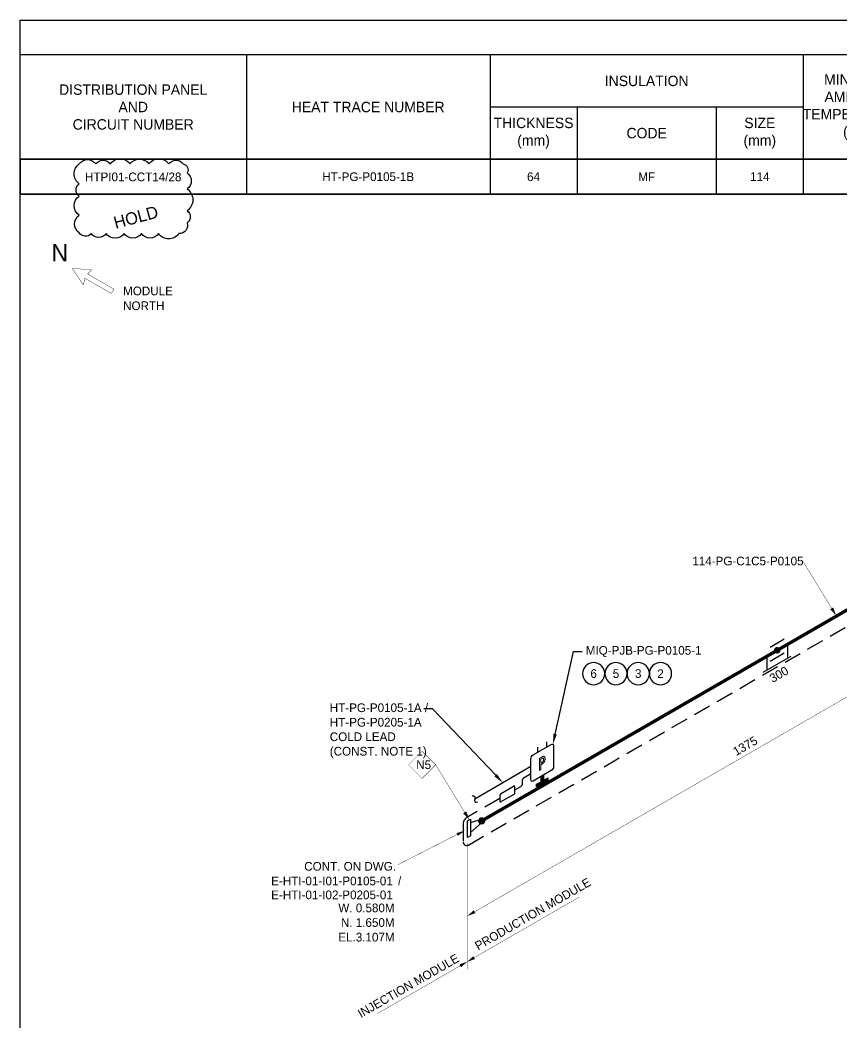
# Model space of a CAD drawing. Extents: x 0 to 847, y -42 to 494.
# Drawn here: x 0 to 236.1, y 206.3 to 494.3 of the extents above; entities that cross this region are included whole.
import ezdxf
from ezdxf import colors
from ezdxf.entities.mleader import LeaderData, LeaderLine
from ezdxf.enums import TextEntityAlignment as Align
from ezdxf.math import Vec2, Vec3

# ---------------------------------------------------------------- set-up
doc = ezdxf.new("R2010")
doc.units = 0
doc.header["$LTSCALE"] = 10
doc.header["$MEASUREMENT"] = 0
doc.linetypes.add('DASHED', pattern=[0.75, 0.5, -0.25])
doc.layers.get('Defpoints').update_dxf_attribs({"color": 9})
for name, color, linetype in [('DIMENSION', 2, 'Continuous'), ('HEAT_TRACE', 3, 'DASHED'), ('HOLD', 1, 'Continuous'), ('PIPE', 7, 'Continuous'), ('SYMBOL-3', 3, 'Continuous'), ('TABLE-1', 1, 'Continuous'), ('TABLE-7', 7, 'Continuous'), ('TEXT-2', 2, 'Continuous'), ('TEXT2', 40, 'Continuous'), ('TITLE', 7, 'Continuous'), ('WELDS', 7, 'Continuous'), ('Wipeout', 7, 'Continuous')]:
    doc.layers.add(name, color=color, linetype=linetype)
doc.styles.add('framdcn', font='', dxfattribs={"height": 2.4})
doc.styles.add('Scovan Elec', font='')
doc.styles.get("Standard").update_dxf_attribs({"font": ''})
doc.styles.get('framdcn').set_extended_font_data('Franklin Gothic Medium Cond')
doc.styles.get('Scovan Elec').set_extended_font_data('Franklin Gothic Medium Cond')
doc.styles.get('Standard').set_extended_font_data('Franklin Gothic Medium Cond')

# ---------------------------------------------------------------- blocks, each defined once
blk = doc.blocks.new('*T18')
at = {"layer": 'TABLE-7', "color": 0, "linetype": 'ByBlock', "lineweight": -2, "transparency": 16777216}
for p, q in [((0, 0), (843.77, 0)), ((0, 0), (0, -10)), ((65, 0), (65, -10)), ((135, 0), (135, -10)), ((160, 0), (160, -10)), ((200, 0), (200, -10)), ((225, 0), (225, -10)), ((255, 0), (255, -10)), ((285, 0), (285, -10)), ((315, 0), (315, -10)), ((345, 0), (345, -10)), ((435, 0), (435, -10)), ((465, 0), (465, -10)), ((495, 0), (495, -10)), ((515, 0), (515, -10)), ((545, 0), (545, -10)), ((575, 0), (575, -10)), ((605, 0), (605, -10)), ((635, 0), (635, -10)), ((665, 0), (665, -10)), ((700, 0), (700, -10)), ((730, 0), (730, -10)), ((770, 0), (770, -10)), ((808, 0), (808, -10)), ((843.77, 0), (843.77, -10)), ((0, -10), (843.77, -10))]:
    blk.add_line(p, q, dxfattribs=at)
blk = doc.blocks.new('NorthDatum')
at = {"style": 'Scovan Elec'}
blk.add_text('NORTH', height=2.5, dxfattribs=at).set_placement((0, -2.13), align=Align.MIDDLE_LEFT)
blk.add_attdef('NA_DATUM', text='', height=2.5, dxfattribs=at).set_placement((0, 2.13), align=Align.MIDDLE_LEFT)
blk = doc.blocks.new('block15')
at = {"layer": 'TEXT2'}
blk.add_hatch(color=256, dxfattribs=at).paths.add_polyline_path([(0, 0.001), (-1.9, -1.499), (-2.3, -0.699)])
at = {"layer": 'TEXT2', "linetype": 'ByBlock', "const_width": 0.1, "flags": 128}
blk.add_lwpolyline([(-19.2, -9.799), (0, 0)], dxfattribs=at)
blk = doc.blocks.new('block16')
at = {"layer": 'TEXT2', "style": 'framdcn'}
for s, p in [('W. 0.580M', (0, 0)), ('N. 1.650M', (0, -4.2)), ('EL.3.107M', (0, -8.4))]:
    blk.add_text(s, height=2.5, dxfattribs=at).set_placement(p, align=Align.RIGHT)
blk = doc.blocks.new('block52')
at = {"layer": 'PIPE', "linetype": 'ByBlock', "const_width": 0.95, "flags": 128}
for points in [[(-70.1, -40.5), (0, 0)], [(-155, -89.5), (-70.1, -40.5)]]:
    blk.add_lwpolyline(points, dxfattribs=at)
at = {"flags": 1}
for tag in ['Tag', 'UCI', 'Pipe Ref', 'Description', 'Key']:
    blk.add_attdef(tag, (0, 0), '', height=1, dxfattribs=at)
blk = doc.blocks.new('block53')
at = {"layer": 'PIPE', "linetype": 'ByBlock', "flags": 128}
for points in [[(4, 2.4), (0, 0)], [(4, -1.6), (0, -4)]]:
    blk.add_lwpolyline(points, dxfattribs=at)
at = {"flags": 1}
for tag in ['Tag', 'UCI', 'Pipe Ref', 'Description', 'Key']:
    blk.add_attdef(tag, (0, 0), '', height=1, dxfattribs=at)
blk = doc.blocks.new('block54')
at = {"layer": 'PIPE', "linetype": 'ByBlock', "flags": 128}
for points in [[(-1, 3.5), (-1, -0.5)], [(-8, -4.6), (0, 0)], [(-7, 0), (-7, -4)]]:
    blk.add_lwpolyline(points, dxfattribs=at)
at = {"flags": 1}
for tag in ['Tag', 'UCI', 'Pipe Ref', 'Description', 'Key']:
    blk.add_attdef(tag, (0, 0), '', height=1, dxfattribs=at)
blk = doc.blocks.new('block55')
at = {"layer": 'PIPE', "linetype": 'ByBlock', "flags": 128}
for points in [[(-0.9, 1.9), (0, 2.4)], [(-0.9, -2.9), (-0.9, 1.9)], [(0, 2.4), (0, 0)], [(3.2, 2.4), (0, 1.3)], [(0, -1.4), (3.2, 1.4)], [(0, 0), (0, -2.4)], [(3.2, 1.4), (3.2, 2.4)], [(0, -2.4), (-0.9, -2.9)]]:
    blk.add_lwpolyline(points, dxfattribs=at)
at = {"flags": 1}
for tag in ['Tag', 'UCI', 'Pipe Ref', 'Description', 'Key']:
    blk.add_attdef(tag, (0, 0), '', height=1, dxfattribs=at)
blk = doc.blocks.new('block79')
at = {"layer": 'WELDS'}
h = blk.add_hatch(color=256, dxfattribs=at)
edge = h.paths.add_edge_path(flags=0)
edge.add_arc((0, 0), 0.95, 0, 360)
at = {"flags": 1}
for tag in ['Tag', 'UCI', 'Pipe Ref', 'Description', 'Key']:
    blk.add_attdef(tag, (0, 0), '', height=1, dxfattribs=at)
blk = doc.blocks.new('block80')
at = {"layer": 'WELDS'}
h = blk.add_hatch(color=256, dxfattribs=at)
edge = h.paths.add_edge_path(flags=0)
edge.add_arc((0, 0), 1.05, 0, 360)
at = {"flags": 1}
for tag in ['Tag', 'UCI', 'Pipe Ref', 'Description', 'Key']:
    blk.add_attdef(tag, (0, 0), '', height=1, dxfattribs=at)
blk = doc.blocks.new('block90')
at = {"layer": 'TEXT2'}
blk.add_hatch(color=256, dxfattribs=at).paths.add_polyline_path([(0, 0.001), (-1.7, 1.801), (-0.8, 2.301)])
at = {"layer": 'TEXT2', "linetype": 'ByBlock', "const_width": 0.1, "flags": 128}
blk.add_lwpolyline([(-9.6, 15.7), (0, 0)], dxfattribs=at)
at = {"flags": 1}
for tag in ['Pipe Ref', 'Description']:
    blk.add_attdef(tag, (0, 0), '', height=1, dxfattribs=at)
at = {"layer": 'TEXT2', "style": 'framdcn'}
blk.add_text('114-PG-C1C5-P0105', height=2.5, dxfattribs=at).set_placement((-41.3, 14.401))
blk = doc.blocks.new('block91')
at = {"layer": 'TEXT2'}
blk.add_hatch(color=256, dxfattribs=at).paths.add_polyline_path([(0, 0), (-1.7, 1.8), (-0.8, 2.3)])
at = {"layer": 'TEXT2', "linetype": 'ByBlock', "const_width": 0.1, "flags": 128}
blk.add_lwpolyline([(-13.5, 19.6), (-9.6, 15.7), (-13.5, 11.8), (-17.4, 15.7), (-13.5, 19.6)], close=True, dxfattribs=at)
blk.add_lwpolyline([(-9.6, 15.699), (0, 0)], dxfattribs=at)
at = {"flags": 1}
for tag in ['Pipe Ref', 'Description']:
    blk.add_attdef(tag, (0, 0), '', height=1, dxfattribs=at)
at = {"layer": 'TEXT2', "style": 'framdcn'}
blk.add_text('N5', height=2.5, dxfattribs=at).set_placement((-15.2, 14.5))
blk = doc.blocks.new('Heat_Trace_Design_Data')
at = {"layer": 'TEXT-2', "style": 'Scovan Elec'}
blk.add_attdef('PNL#-CKT#_1', text='', height=2.5, dxfattribs=at).set_placement((32.5, -5), align=Align.MIDDLE)
for tag, p in [('TRACE#_1', (100, -5)), ('INSU.THK_1', (147.5, -5)), ('INSU.CODE_1', (180, -5)), ('INSU.SIZE_1', (212.5, -5)), ('MIN.TEMP_1', (240, -5)), ('STARTUP.TEMP_1', (270, -5)), ('EXP.TEMP_1', (300, -5)), ('MAINT.TEMP_1', (330, -5)), ('CABLE.TYPE_1', (390, -5)), ('CABLE.LENGTH_1', (450, -5)), ('SUPPLY.VOLT_1', (480, -5)), ('HT.RATIO_1', (505, -5)), ('OPER.CURRENT_1', (530, -5)), ('COLD.CURRENT_1', (560, -5)), ('OPER.WATT_1', (590, -5)), ('COLD.WATT_1', (620, -5)), ('HEATER.OUTPUT_1', (650, -5)), ('PIPE.MAT_1', (682.5, -5)), ('HEAT.LOSS_1', (715, -5)), ('AREA.CLASS_1', (750, -5)), ('TEMPERATURE.CODE_1', (789, -5)), ('HI.LIMIT.SET.PT_1', (825.89, -5))]:
    blk.add_attdef(tag, text='', height=2.5, dxfattribs=at).set_placement(p, align=Align.MIDDLE_CENTER)
blk = doc.blocks.new('*U122')
blk.add_wipeout([(0, 3.2), (-0.4, 3.17), (-0.8, 3.1), (-1.18, 2.98), (-1.54, 2.8), (-1.88, 2.59), (-2.19, 2.33), (-2.47, 2.04), (-2.7, 1.71), (-2.9, 1.36), (-3.04, 0.99), (-3.14, 0.6), (-3.19, 0.2), (-3.19, -0.2), (-3.14, -0.6), (-3.04, -0.99), (-2.9, -1.36), (-2.7, -1.71), (-2.47, -2.04), (-2.19, -2.33), (-1.88, -2.59), (-1.54, -2.8), (-1.18, -2.98), (-0.8, -3.1), (-0.4, -3.17), (0, -3.2), (0.4, -3.17), (0.8, -3.1), (1.18, -2.98), (1.54, -2.8), (1.88, -2.59), (2.19, -2.33), (2.47, -2.04), (2.7, -1.71), (2.9, -1.36), (3.04, -0.99), (3.14, -0.6), (3.19, -0.2), (3.19, 0.2), (3.14, 0.6), (3.04, 0.99), (2.9, 1.36), (2.7, 1.71), (2.47, 2.04), (2.19, 2.33), (1.88, 2.59), (1.54, 2.8), (1.18, 2.98), (0.8, 3.1), (0.4, 3.17)]).dxf.layer = 'Wipeout'
blk.add_circle((0, 0), 3.2)
at = {"color": 2}
blk.add_attdef('TAG1', text='', height=2.5, dxfattribs=at).set_placement((0, 0), align=Align.MIDDLE)
blk.add_attdef('TAG2', text='', height=2.5, dxfattribs=at).set_placement((3, -3), align=Align.MIDDLE_LEFT)
blk = doc.blocks.new('*U124')
blk.add_wipeout([(0, 3.2), (-0.4, 3.17), (-0.8, 3.1), (-1.18, 2.98), (-1.54, 2.8), (-1.88, 2.59), (-2.19, 2.33), (-2.47, 2.04), (-2.7, 1.71), (-2.9, 1.36), (-3.04, 0.99), (-3.14, 0.6), (-3.19, 0.2), (-3.19, -0.2), (-3.14, -0.6), (-3.04, -0.99), (-2.9, -1.36), (-2.7, -1.71), (-2.47, -2.04), (-2.19, -2.33), (-1.88, -2.59), (-1.54, -2.8), (-1.18, -2.98), (-0.8, -3.1), (-0.4, -3.17), (0, -3.2), (0.4, -3.17), (0.8, -3.1), (1.18, -2.98), (1.54, -2.8), (1.88, -2.59), (2.19, -2.33), (2.47, -2.04), (2.7, -1.71), (2.9, -1.36), (3.04, -0.99), (3.14, -0.6), (3.19, -0.2), (3.19, 0.2), (3.14, 0.6), (3.04, 0.99), (2.9, 1.36), (2.7, 1.71), (2.47, 2.04), (2.19, 2.33), (1.88, 2.59), (1.54, 2.8), (1.18, 2.98), (0.8, 3.1), (0.4, 3.17)]).dxf.layer = 'Wipeout'
blk.add_circle((0, 0), 3.2)
at = {"color": 2}
blk.add_attdef('TAG1', text='', height=2.5, dxfattribs=at).set_placement((0, 0), align=Align.MIDDLE)
blk.add_attdef('TAG2', text='', height=2.5, dxfattribs=at).set_placement((3, -3), align=Align.MIDDLE_LEFT)
blk = doc.blocks.new('*U125')
blk.add_wipeout([(0, 3.2), (-0.4, 3.17), (-0.8, 3.1), (-1.18, 2.98), (-1.54, 2.8), (-1.88, 2.59), (-2.19, 2.33), (-2.47, 2.04), (-2.7, 1.71), (-2.9, 1.36), (-3.04, 0.99), (-3.14, 0.6), (-3.19, 0.2), (-3.19, -0.2), (-3.14, -0.6), (-3.04, -0.99), (-2.9, -1.36), (-2.7, -1.71), (-2.47, -2.04), (-2.19, -2.33), (-1.88, -2.59), (-1.54, -2.8), (-1.18, -2.98), (-0.8, -3.1), (-0.4, -3.17), (0, -3.2), (0.4, -3.17), (0.8, -3.1), (1.18, -2.98), (1.54, -2.8), (1.88, -2.59), (2.19, -2.33), (2.47, -2.04), (2.7, -1.71), (2.9, -1.36), (3.04, -0.99), (3.14, -0.6), (3.19, -0.2), (3.19, 0.2), (3.14, 0.6), (3.04, 0.99), (2.9, 1.36), (2.7, 1.71), (2.47, 2.04), (2.19, 2.33), (1.88, 2.59), (1.54, 2.8), (1.18, 2.98), (0.8, 3.1), (0.4, 3.17)]).dxf.layer = 'Wipeout'
blk.add_circle((0, 0), 3.2)
at = {"color": 2}
blk.add_attdef('TAG1', text='', height=2.5, dxfattribs=at).set_placement((0, 0), align=Align.MIDDLE)
blk.add_attdef('TAG2', text='', height=2.5, dxfattribs=at).set_placement((3, -3), align=Align.MIDDLE_LEFT)
blk = doc.blocks.new('*U126')
blk.add_wipeout([(0, 3.2), (-0.4, 3.17), (-0.8, 3.1), (-1.18, 2.98), (-1.54, 2.8), (-1.88, 2.59), (-2.19, 2.33), (-2.47, 2.04), (-2.7, 1.71), (-2.9, 1.36), (-3.04, 0.99), (-3.14, 0.6), (-3.19, 0.2), (-3.19, -0.2), (-3.14, -0.6), (-3.04, -0.99), (-2.9, -1.36), (-2.7, -1.71), (-2.47, -2.04), (-2.19, -2.33), (-1.88, -2.59), (-1.54, -2.8), (-1.18, -2.98), (-0.8, -3.1), (-0.4, -3.17), (0, -3.2), (0.4, -3.17), (0.8, -3.1), (1.18, -2.98), (1.54, -2.8), (1.88, -2.59), (2.19, -2.33), (2.47, -2.04), (2.7, -1.71), (2.9, -1.36), (3.04, -0.99), (3.14, -0.6), (3.19, -0.2), (3.19, 0.2), (3.14, 0.6), (3.04, 0.99), (2.9, 1.36), (2.7, 1.71), (2.47, 2.04), (2.19, 2.33), (1.88, 2.59), (1.54, 2.8), (1.18, 2.98), (0.8, 3.1), (0.4, 3.17)]).dxf.layer = 'Wipeout'
blk.add_circle((0, 0), 3.2)
at = {"color": 2}
blk.add_attdef('TAG1', text='', height=2.5, dxfattribs=at).set_placement((0, 0), align=Align.MIDDLE)
blk.add_attdef('TAG2', text='', height=2.5, dxfattribs=at).set_placement((3, -3), align=Align.MIDDLE_LEFT)
blk = doc.blocks.new('*U117')
h = blk.add_hatch(color=7)
h.dxf.hatch_style = 1
h.paths.add_polyline_path([(-0.79, -2.18), (-0.36, -1.93), (-0.36, -0.58), (-0.11, -0.44), (-0.06, -0.41), (-0.01, -0.37), (0.05, -0.34), (0.1, -0.3), (0.15, -0.27), (0.19, -0.23), (0.24, -0.2), (0.28, -0.16), (0.32, -0.13), (0.35, -0.09), (0.38, -0.06), (0.41, -0.02), (0.44, 0.01), (0.48, 0.07), (0.52, 0.12), (0.55, 0.18), (0.59, 0.24), (0.62, 0.3), (0.65, 0.36), (0.67, 0.43), (0.7, 0.5), (0.7, 0.5), (0.72, 0.56), (0.74, 0.63), (0.76, 0.69), (0.77, 0.75), (0.78, 0.82), (0.79, 0.88), (0.8, 0.95), (0.8, 1.01), (0.81, 1.08), (0.81, 1.15), (0.81, 1.15), (0.81, 1.22), (0.8, 1.28), (0.8, 1.34), (0.79, 1.4), (0.78, 1.45), (0.77, 1.5), (0.75, 1.55), (0.74, 1.59), (0.72, 1.64), (0.7, 1.67), (0.68, 1.71), (0.67, 1.72), (0.64, 1.76), (0.61, 1.79), (0.57, 1.82), (0.54, 1.84), (0.51, 1.85), (0.47, 1.86), (0.43, 1.87), (0.39, 1.87), (0.35, 1.87), (0.32, 1.86), (0.28, 1.85), (0.24, 1.84), (0.2, 1.82), (0.15, 1.81), (0.11, 1.79), (0.06, 1.76), (0.01, 1.74), (-0.04, 1.71), (-0.09, 1.68), (-0.15, 1.65), (-0.79, 1.28)])
h.paths.add_polyline_path([(-0.36, -0.12), (-0.36, 1.09), (-0.11, 1.23), (-0.01, 1.28), (0.12, 1.34), (0.2, 1.33), (0.27, 1.27), (0.31, 1.2), (0.34, 1.11), (0.35, 1), (0.36, 0.88), (0.35, 0.76), (0.33, 0.63), (0.3, 0.51), (0.26, 0.39), (0.2, 0.29), (0.13, 0.21), (0.04, 0.13), (-0.03, 0.07), (-0.09, 0.04), (-0.15, 0)], flags=16)
h = blk.add_hatch(color=256)
h.dxf.hatch_style = 1
h.paths.add_polyline_path([(-0.32, -5.44), (-1.62, -6.19), (-1.62, -6.94), (1.62, -5.06), (1.62, -4.31), (0.32, -5.06), (0.32, -3.56), (-0.32, -3.94)])
for p, q in [((1.3, 4.5), (1.3, 6)), ((-1.3, 3), (-1.3, 4.5))]:
    blk.add_line(p, q)
for points in [[(-2.6, 2.25), (2.6, 5.25)], [(3.25, 4.88), (3.25, -1.13)], [(-3.25, -4.88), (-3.25, 1.13)], [(2.6, -2.25), (-2.6, -5.25)]]:
    blk.add_lwpolyline(points)
blk.add_lwpolyline([(1.62, -4.31), (1.62, -5.06), (-1.62, -6.94), (-1.62, -6.19), (-0.32, -5.44), (-0.32, -3.94), (0.32, -3.56), (0.32, -5.06)], close=True)
at = {"extrusion": (0, 0, -1)}
for centre, start_param, end_param in [((2.6, 4.5), 2.356194, 3.926991), ((-2.6, 1.5), 0.785398, 2.356194), ((2.6, -1.5), 3.926991, 5.497787), ((-2.6, -4.5), 5.497787, 7.068583)]:
    blk.add_ellipse(centre, major_axis=(-0.459, -0.795), ratio=0.57735, start_param=start_param, end_param=end_param, dxfattribs=at)
at = {"layer": 'Defpoints', "lineweight": 0}
for points in [[(-0.36, -1.93), (-0.36, -0.58), (-0.14, -0.45), (-0.12, -0.44), (-0.06, -0.41), (-0.01, -0.37), (0.05, -0.34), (0.1, -0.3), (0.15, -0.27), (0.19, -0.23), (0.24, -0.2), (0.28, -0.16), (0.32, -0.13), (0.35, -0.09), (0.38, -0.06), (0.41, -0.02), (0.44, 0.01), (0.48, 0.07), (0.52, 0.12), (0.55, 0.18), (0.59, 0.24), (0.62, 0.3), (0.65, 0.36), (0.67, 0.43), (0.7, 0.5), (0.7, 0.5), (0.72, 0.56), (0.74, 0.63), (0.76, 0.69), (0.77, 0.75), (0.78, 0.82), (0.79, 0.88), (0.8, 0.95), (0.8, 1.01), (0.81, 1.08), (0.81, 1.15), (0.81, 1.15), (0.81, 1.22), (0.8, 1.28), (0.8, 1.34), (0.79, 1.4), (0.78, 1.45), (0.77, 1.5), (0.75, 1.55), (0.74, 1.59), (0.72, 1.64), (0.7, 1.67), (0.68, 1.71), (0.67, 1.72), (0.64, 1.76), (0.61, 1.79), (0.57, 1.82), (0.54, 1.84), (0.51, 1.85), (0.47, 1.86), (0.43, 1.87), (0.39, 1.87), (0.35, 1.87), (0.35, 1.87), (0.32, 1.86), (0.28, 1.85), (0.24, 1.84), (0.2, 1.82), (0.15, 1.81), (0.11, 1.79), (0.06, 1.76), (0.01, 1.74), (-0.04, 1.71), (-0.09, 1.68), (-0.15, 1.65), (-0.79, 1.28), (-0.79, -2.18)], [(0.13, 1.33), (0.15, 1.34), (0.19, 1.33), (0.22, 1.31), (0.25, 1.28), (0.28, 1.24), (0.3, 1.22), (0.32, 1.18), (0.33, 1.14), (0.34, 1.08), (0.35, 1.03), (0.35, 0.97), (0.36, 0.9), (0.36, 0.87), (0.35, 0.8), (0.35, 0.73), (0.34, 0.66), (0.33, 0.6), (0.31, 0.54), (0.29, 0.48), (0.27, 0.42), (0.25, 0.37), (0.24, 0.36), (0.21, 0.31), (0.18, 0.27), (0.15, 0.23), (0.11, 0.19), (0.06, 0.15), (0.02, 0.11), (-0.03, 0.07), (-0.09, 0.04), (-0.15, 0), (-0.36, -0.12), (-0.36, 1.09), (-0.15, 1.21), (-0.09, 1.24), (-0.04, 1.27), (0.01, 1.29), (0.06, 1.31), (0.09, 1.33)]]:
    blk.add_lwpolyline(points, close=True, dxfattribs=at)
blk = doc.blocks.new('*U116')
at = {"extrusion": (0, 0.816497, 0.57735)}
for p, q in [((1.95, 2.25), (-1.95, 0)), ((-1.95, -2.25), (1.95, 0)), ((2.17, 0.38), (2.17, 2.12)), ((-2.17, -0.38), (-2.17, -2.12))]:
    blk.add_line(p, q, dxfattribs=at)
for centre, start_param, end_param in [((-1.95, -0.25), 0.785398, 2.356194), ((1.95, 2), -0.785398, 0.785398), ((1.95, 0.25), 3.926991, 5.497787), ((-1.95, -2), 2.356194, 3.926991)]:
    blk.add_ellipse(centre, major_axis=(0.153, 0.265), ratio=0.57735, start_param=start_param, end_param=end_param)
blk = doc.blocks.new('*U118')
blk.add_open_spline([(-0.74, 0.82), (-0.68, 0.87), (-0.53, 0.95), (-0.25, 0.96), (-0.05, 0.79), (0.08, 0.55), (0.05, 0.18), (-0.05, -0.18), (-0.08, -0.55), (0.05, -0.79), (0.25, -0.96), (0.53, -0.95), (0.68, -0.87), (0.74, -0.82)], degree=3, knots=[0, 0, 0, 0, 0.23778, 0.504219, 0.769947, 1.007727, 1.273929, 1.868857, 2.135059, 2.372839, 2.638567, 2.905005, 3.142785, 3.142785, 3.142785, 3.142785])

msp = doc.modelspace()

# ---------------------------------------------------------------- hatches: boundary and pattern name
at = {"layer": 'DIMENSION'}
for points in [[(128.5, 237), (130.3, 238.6), (130.8, 237.8)], [(128.4, 223.82), (130.2, 225.42), (130.7, 224.62)], [(128.5, 223.88), (126.7, 222.28), (126.2, 223.08)]]:
    msp.add_hatch(color=256, dxfattribs=at).paths.add_polyline_path(points)

# ---------------------------------------------------------------- linework, layer by layer
at = {"layer": 'DIMENSION', "linetype": 'ByBlock', "const_width": 0.1, "flags": 128}
for points in [[(287.6, 328.8), (128.5, 237)], [(128.5, 258), (128.5, 235.7)]]:
    msp.add_lwpolyline(points, dxfattribs=at)
at = {"layer": 'DIMENSION', "linetype": 'ByBlock', "const_width": 0.1}
for points in [[(128.5, 252.7), (128.5, 221.7)], [(128.5, 223.88), (160.66, 242.45)], [(128.5, 223.88), (102.64, 208.95)]]:
    msp.add_lwpolyline(points, dxfattribs=at)
at = {"layer": 'HEAT_TRACE'}
for p, q in [((137.83, 270.75), (128.31, 265.25)), ((127.31, 263.52), (127.31, 258.23))]:
    msp.add_line(p, q, dxfattribs=at)
for centre, radius, start, end in [((129.31, 263.52), 2, 120, 180), ((128.31, 258.23), 1, 180, 300)]:
    msp.add_arc(centre, radius, start, end, dxfattribs=at)
at = {"layer": 'HOLD'}
msp.add_lwpolyline([(17, 453, -0.520567), (21.77, 453, -0.520567), (25.95, 453, -0.520567), (31.57, 453, -0.520567), (37.01, 453, -0.520567), (42.75, 453, -0.520567), (46.87, 453, -0.520567), (48, 450.41, -0.520567), (48, 445.81, -0.520567), (48, 439.57, -0.520567), (48, 436.1, -0.520567), (45.6, 433, -0.520567), (39.8, 433, -0.520567), (34.87, 433, -0.520567), (29.92, 433, -0.520567), (24.75, 433, -0.520567), (20.42, 433, -0.520567), (17, 433.22, -0.520567), (17, 438.27, -0.520567), (17, 443.78, -0.520567), (17, 447.28, -0.520567)], format="xyb", close=True, dxfattribs=at)
at = {"layer": 'SYMBOL-3'}
msp.add_lwpolyline([(146.75, 279.89), (130.63, 270.58)], dxfattribs=at)
msp.add_lwpolyline([(142.17, 273.25), (143.84, 274.22, 0.267949), (144.34, 275.08), (144.34, 275.92, -0.267949), (144.84, 276.79), (146.75, 277.89)], format="xyb", dxfattribs=at)
at = {"layer": 'TABLE-1'}
for points in [[(843.77, 484.34), (0, 484.34)], [(225, 469.34), (135, 469.34)], [(843.77, 454.34), (0, 454.34)], [(843.77, 444.34), (0, 444.34)]]:
    msp.add_lwpolyline(points, dxfattribs=at)
at = {"layer": 'TABLE-7'}
for points in [[(65, 484.34), (65, 454.34)], [(135, 484.34), (135, 454.34)], [(225, 484.34), (225, 454.34)], [(160, 469.34), (160, 454.34)], [(200, 469.34), (200, 454.34)]]:
    msp.add_lwpolyline(points, dxfattribs=at)
at = {"layer": 'TEXT2', "linetype": 'ByBlock', "const_width": 0.1, "flags": 128}
for points in [[(18.2, 418.2), (15, 423)], [(15, 423), (20.6, 422.6)], [(20.6, 422.6), (19.4, 421.4)], [(19.4, 421.4), (27, 417)], [(18.6, 420.2), (18.2, 418.2)], [(26.2, 415.8), (18.6, 420.2)], [(27, 417), (26.2, 415.8)]]:
    msp.add_lwpolyline(points, dxfattribs=at)
at = {"layer": 'TITLE'}
msp.add_lwpolyline([(0, 494.34), (843.77, 494.34), (843.77, 0), (0, 0)], close=True, dxfattribs=at)

# ---------------------------------------------------------------- block references
msp.add_blockref('*T18', (0, 454.34))
ref = msp.add_blockref('Heat_Trace_Design_Data', (0, 454.34))
ref.add_attrib('PNL#-CKT#_1', 'HTPI01-CCT14/28', dxfattribs={"layer": 'TEXT-2', "height": 2.5, "style": 'Scovan Elec'}).set_placement((32.5, 449.34), align=Align.MIDDLE)
ref.add_attrib('TRACE#_1', 'HT-PG-P0105-1B', dxfattribs={"layer": 'TEXT-2', "height": 2.5, "style": 'Scovan Elec'}).set_placement((100, 449.34), align=Align.MIDDLE_CENTER)
ref.add_attrib('INSU.THK_1', '64', dxfattribs={"layer": 'TEXT-2', "height": 2.5, "style": 'Scovan Elec'}).set_placement((147.5, 449.34), align=Align.MIDDLE_CENTER)
ref.add_attrib('INSU.CODE_1', 'MF', dxfattribs={"layer": 'TEXT-2', "height": 2.5, "style": 'Scovan Elec'}).set_placement((180, 449.34), align=Align.MIDDLE_CENTER)
ref.add_attrib('INSU.SIZE_1', '114', dxfattribs={"layer": 'TEXT-2', "height": 2.5, "style": 'Scovan Elec'}).set_placement((212.5, 449.34), align=Align.MIDDLE_CENTER)
at = {"layer": 'PIPE'}
for name, p in [('block52', (287.6, 353.8)), ('block54', (221.5, 311.6)), ('block53', (215.5, 314.1)), ('block55', (129.4, 262.4))]:
    msp.add_blockref(name, p, dxfattribs=at)
at = {"layer": 'SYMBOL-3'}
for name, p in [('*U117', (150, 281)), ('*U116', (140, 272)), ('*U118', (130.63, 270.58))]:
    msp.add_blockref(name, p, dxfattribs=at)
at = {"layer": 'TEXT2'}
msp.add_blockref('NorthDatum', (29.6, 414.4), dxfattribs=at).add_auto_attribs({'NA_DATUM': 'MODULE'})
for name, p in [('block90', (234.4, 323.3)), ('block91', (129, 264.7)), ('block15', (127.7, 261.5)), ('block16', (107.59, 238.06))]:
    msp.add_blockref(name, p, dxfattribs=at)
at = {"layer": 'WELDS'}
for name, p in [('block79', (217.5, 313.3)), ('block80', (132.6, 264.3))]:
    msp.add_blockref(name, p, dxfattribs=at)

# ---------------------------------------------------------------- texts
at = {"layer": 'DIMENSION', "style": 'framdcn'}
for s, p in [('300', (216.2, 303.9)), ('1375', (205.7, 282.9))]:
    msp.add_text(s, height=2.5, rotation=30, dxfattribs=at).set_placement(p)
msp.add_text('PRODUCTION MODULE', height=2.5, rotation=30, dxfattribs=at).set_placement((130.96, 228.16), align=Align.MIDDLE_LEFT)
msp.add_text('INJECTION MODULE', height=2.5, rotation=30, dxfattribs=at).set_placement((125.77, 225.16), align=Align.MIDDLE_RIGHT)
at = {"layer": 'HOLD', "insert": (27, 436), "char_height": 3.5, "attachment_point": 4, "rotation": 15, "style": 'Scovan Elec'}
msp.add_mtext('HOLD', dxfattribs=at)
at = {"layer": 'TEXT-2', "char_height": 3, "attachment_point": 5, "style": 'Scovan Elec'}
for s, insert in [('INSULATION', (180, 476.84)), ('MINIMUM\\PAMBIENT\\PTEMPERATURE\\P(%%DC)', (240, 469.34)), ('DISTRIBUTION PANEL\\PAND\\PCIRCUIT NUMBER', (32.5, 469.34)), ('HEAT TRACE NUMBER', (100, 469.34)), ('THICKNESS\\P(mm)', (147.5, 461.84)), ('SIZE\\P(mm)', (212.5, 461.84)), ('CODE', (180, 461.84))]:
    msp.add_mtext(s, dxfattribs=dict(at, insert=insert))
at = {"layer": 'TEXT2', "style": 'framdcn'}
msp.add_text('N', height=5, dxfattribs=at).set_placement((9, 425))
for s, p in [('CONT. ON DWG.', (108, 250)), ('E-HTI-01-I01-P0105-01 ', (108, 245.8)), ('/', (109.5, 245.8)), ('E-HTI-01-I02-P0205-01 ', (108, 241.8))]:
    msp.add_text(s, height=2.5, dxfattribs=at).set_placement(p, align=Align.RIGHT)

# ---------------------------------------------------------------- leaders
at = {"layer": 'TEXT-2'}
ml = msp.add_multileader_mtext('Standard', dxfattribs=at)
ml.set_content('MIQ-PJB-PG-P0105-1', color=256, style='Scovan Elec')
ml.set_leader_properties()
ml.build(insert=Vec2(0, 0))
ml.multileader.update_dxf_attribs({"dogleg_length": 2.5, "arrow_head_size": 3})
ctx = ml.context
ctx.base_point, ctx.char_height, ctx.arrow_head_size, ctx.landing_gap_size, ctx.plane_origin = Vec3(161.5, 313), 2.5, 3, 1, Vec3(129.93, 296.1)
notes = []
notes.append((ctx, [(1, (1, 1, 0), (159, 313), (1, 0), 2.5, [(0, [(153.06, 286.3)], 0, [])])]))
ctx.mtext.insert, ctx.mtext.flow_direction = Vec3(162.5, 314.54), 5
ml = msp.add_multileader_mtext('Standard', dxfattribs=at)
ml.set_content('HT-PG-P0105-1A /\\PHT-PG-P0205-1A\\PCOLD LEAD\\P(CONST. NOTE 1)', color=256, style='Scovan Elec')
ml.set_leader_properties()
ml.build(insert=Vec2(0, 0))
ml.multileader.update_dxf_attribs({"dogleg_length": 2.5, "arrow_head_size": 3})
ctx = ml.context
ctx.base_point, ctx.char_height, ctx.arrow_head_size, ctx.landing_gap_size, ctx.plane_origin = Vec3(87.97, 296.5), 2.5, 3, 1, Vec3(154.23, 246.64)
notes.append((ctx, [(1, (1, 1, 0), (118.5, 296.5), (-1, 0), 2.5, [(0, [(138.69, 275.24)], 0, [])])]))
ctx.mtext.insert, ctx.mtext.flow_direction = Vec3(88.97, 298.06), 5
for ctx, leaders in notes:
    for number, flags, end, landing, length, lines in leaders:
        leader = LeaderData()
        leader.index, (leader.has_last_leader_line, leader.has_dogleg_vector, leader.attachment_direction) = number, flags
        leader.last_leader_point, leader.dogleg_vector, leader.dogleg_length = Vec3(end), Vec3(landing), length
        for number, points, colour, breaks in lines:
            line = LeaderLine()
            line.index, line.vertices, line.color, line.breaks = number, Vec3.list(points), colors.encode_raw_color(colour), breaks
            leader.lines.append(line)
        ctx.leaders.append(leader)

# ---------------------------------------------------------------- next in the draw order: block references
ref = msp.add_blockref('*U122', (164.77, 306.61), dxfattribs=dict(at, xscale=-1))
ref.add_attrib('TAG1', '6', dxfattribs={"layer": '0', "color": 2, "height": 2.5}).set_placement((164.77, 306.61), align=Align.MIDDLE)

# ---------------------------------------------------------------- next in the draw order: block references
ref = msp.add_blockref('*U124', (171.17, 306.61), dxfattribs=dict(at, xscale=-1))
ref.add_attrib('TAG1', '5', dxfattribs={"layer": '0', "color": 2, "height": 2.5}).set_placement((171.17, 306.61), align=Align.MIDDLE)

# ---------------------------------------------------------------- next in the draw order: block references
ref = msp.add_blockref('*U125', (177.57, 306.61), dxfattribs=dict(at, xscale=-1))
ref.add_attrib('TAG1', '3', dxfattribs={"layer": '0', "color": 2, "height": 2.5}).set_placement((177.57, 306.61), align=Align.MIDDLE)

# ---------------------------------------------------------------- next in the draw order: block references
ref = msp.add_blockref('*U126', (183.97, 306.61), dxfattribs=dict(at, xscale=-1))
ref.add_attrib('TAG1', '2', dxfattribs={"layer": '0', "color": 2, "height": 2.5}).set_placement((183.97, 306.61), align=Align.MIDDLE)

# ---------------------------------------------------------------- next in the draw order: linework, layer by layer
at = {"layer": 'HEAT_TRACE'}
msp.add_line((128.81, 257.37), (282.69, 346.21), dxfattribs=at)

doc.saveas('drawing.dxf')
